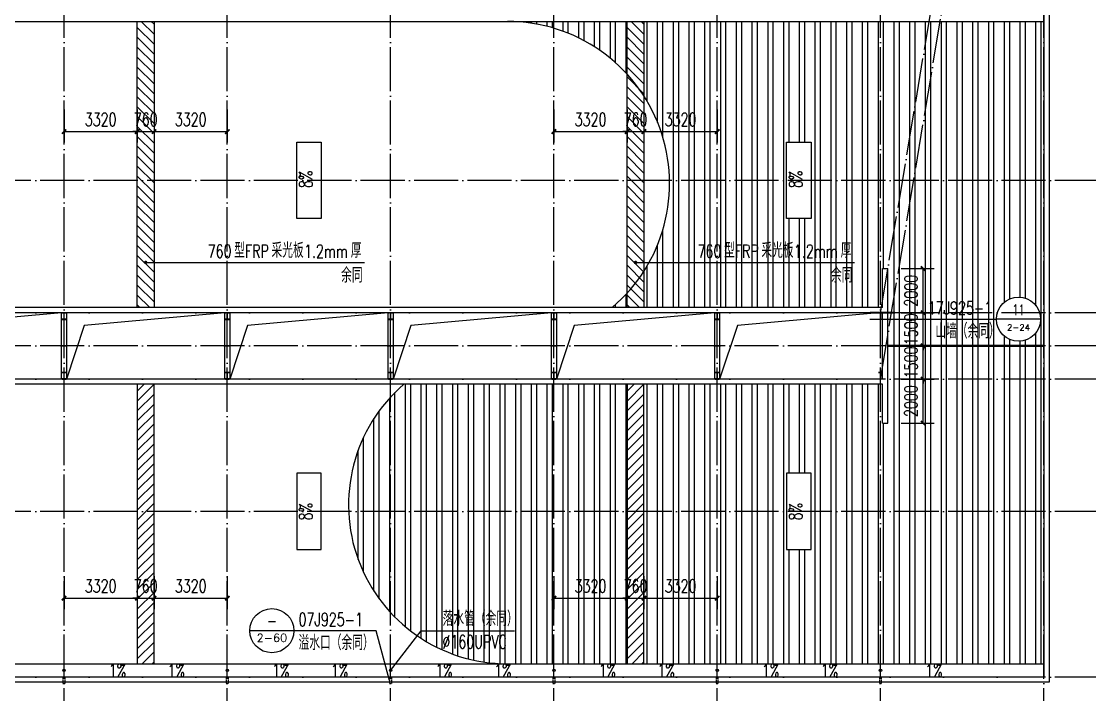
# Model space of a CAD drawing. Extents: x 13276711 to 13543385, y -848943 to -68012.
# Drawn here: x 13462851 to 13511263, y -545540 to -515042 of the extents above; entities that cross this region are included whole.
import ezdxf
from ezdxf.enums import TextEntityAlignment as Align

# ---------------------------------------------------------------- set-up
doc = ezdxf.new("R2010")
doc.units = 0
doc.header["$LTSCALE"] = 1000
doc.header["$MEASUREMENT"] = 0
doc.linetypes.add('DASH', pattern=[0.35, 0.25, -0.1])
doc.linetypes.add('DOTE', pattern=[2.42, 2, -0.2, 0.02, -0.2])
for name, color, linetype in [('COLUMN', 2, 'Continuous'), ('DIM_IDEN', 3, 'Continuous'), ('DIM_LEAD', 3, 'Continuous'), ('DIM_SYMB', 3, 'Continuous'), ('DOTE', 1, 'DOTE'), ('PUB_DIM', 3, 'Continuous'), ('PUB_TEXT', 7, 'Continuous'), ('WALL-PARAPET', 6, 'Continuous'), ('填充', 251, 'Continuous'), ('采光带', 4, 'Continuous'), ('雨水管', 4, 'Continuous')]:
    doc.layers.add(name, color=color, linetype=linetype)
doc.styles.add('_TCH_DIM', font='SIMPLEX', dxfattribs={"bigfont": 'GBCBIG'})
doc.styles.add('_TCH_DIM_T3', font='SIMPLEX', dxfattribs={"width": 0.705882, "bigfont": 'GBCBIG'})
doc.styles.add('_TCH_LABEL', font='COMPLEX', dxfattribs={"bigfont": 'GBCBIG'})
doc.dimstyles.new('_TCH_ARCH&&200', dxfattribs={"dimtxt": 595, "dimasz": 200, "dimexe": 500, "dimexo": 600, "dimgap": 252.5, "dimtad": 1, "dimdec": 0, "dimzin": 0, "dimdsep": 46, "dimtxsty": '_TCH_DIM_T3', "dimblk": 'ARCHTICK', "dimcen": 0.09, "dimclrt": 7, "dimazin": 2, "dimtfac": 1, "dimtdec": 0, "dimtix": 1, "dimtmove": 2, "dimatfit": 3, "dimfxl": 0, "dimtolj": 1, "dimtzin": 0, "dimarcsym": 0})

# ---------------------------------------------------------------- blocks, each defined once
blk = doc.blocks.new('A$C0FCD69EC')
at = {"layer": 'COLUMN'}
blk.add_hatch(color=256, dxfattribs=at).paths.add_polyline_path([(300, 180), (294, 180), (294, 94), (6, 94), (6, 180), (0, 180), (0, 0), (6, 0), (6, 86), (294, 86), (294, 0), (300, 0)])
blk.add_lwpolyline([(300, 0), (294, 0), (294, 86), (6, 86), (6, 0), (0, 0), (0, 180), (6, 180), (6, 94), (294, 94), (294, 180), (300, 180)], close=True, dxfattribs=at)
blk = doc.blocks.new('A$C22C4548D')
blk.add_line((0, 10), (300, 10))
blk.add_lwpolyline([(30, 20), (270, 20), (270, 0), (30, 0)], close=True)
blk = doc.blocks.new('_ArchTick')
at = {"color": 0, "linetype": 'ByBlock', "const_width": 0.4}
blk.add_lwpolyline([(-0.5, -0.5), (0.5, 0.5)], dxfattribs=at)
blk = doc.blocks.new('*D767')
at = {"layer": 'Defpoints', "color": 0}
for p in [(13464785, -539571), (13468105, -539571), (13468105, -541171)]:
    blk.add_point(p, dxfattribs=at)
at = {"layer": 'PUB_DIM', "color": 0, "lineweight": -2}
for p, q in [((13464785, -540171), (13464785, -541671)), ((13468105, -540171), (13468105, -541671)), ((13464785, -541171), (13468105, -541171))]:
    blk.add_line(p, q, dxfattribs=at)
at = {"layer": 'PUB_DIM', "color": 0, "lineweight": -2, "xscale": 200, "yscale": 200, "zscale": 200, "rotation": 180}
blk.add_blockref('_ArchTick', (13464785, -541171), dxfattribs=at)
at = {"layer": 'PUB_DIM', "color": 0, "lineweight": -2, "xscale": 200, "yscale": 200, "zscale": 200}
blk.add_blockref('_ArchTick', (13468105, -541171), dxfattribs=at)
at = {"layer": 'PUB_DIM', "color": 7, "insert": (13466445, -540621), "char_height": 595, "attachment_point": 5, "style": '_TCH_DIM_T3'}
blk.add_mtext('\\A1;3320', dxfattribs=at)
blk = doc.blocks.new('*D768')
at = {"layer": 'Defpoints', "color": 0}
for p in [(13468105, -539571), (13468865, -539571), (13468865, -541171)]:
    blk.add_point(p, dxfattribs=at)
at = {"layer": 'PUB_DIM', "color": 0, "lineweight": -2}
for p, q in [((13468105, -540171), (13468105, -541671)), ((13468865, -540171), (13468865, -541671)), ((13468105, -541171), (13467905, -541171)), ((13468105, -541171), (13468865, -541171)), ((13468865, -541171), (13469065, -541171))]:
    blk.add_line(p, q, dxfattribs=at)
at = {"layer": 'PUB_DIM', "color": 0, "lineweight": -2, "xscale": 200, "yscale": 200, "zscale": 200}
blk.add_blockref('_ArchTick', (13468105, -541171), dxfattribs=at)
at = {"layer": 'PUB_DIM', "color": 0, "lineweight": -2, "xscale": 200, "yscale": 200, "zscale": 200, "rotation": 180}
blk.add_blockref('_ArchTick', (13468865, -541171), dxfattribs=at)
at = {"layer": 'PUB_DIM', "color": 7, "insert": (13468485, -540621), "char_height": 595, "attachment_point": 5, "style": '_TCH_DIM_T3'}
blk.add_mtext('\\A1;760', dxfattribs=at)
blk = doc.blocks.new('*D769')
at = {"layer": 'Defpoints', "color": 0}
for p in [(13468865, -539571), (13472185, -539571), (13472185, -541171)]:
    blk.add_point(p, dxfattribs=at)
at = {"layer": 'PUB_DIM', "color": 0, "lineweight": -2}
for p, q in [((13468865, -540171), (13468865, -541671)), ((13472185, -540171), (13472185, -541671)), ((13468865, -541171), (13472185, -541171))]:
    blk.add_line(p, q, dxfattribs=at)
at = {"layer": 'PUB_DIM', "color": 0, "lineweight": -2, "xscale": 200, "yscale": 200, "zscale": 200, "rotation": 180}
blk.add_blockref('_ArchTick', (13468865, -541171), dxfattribs=at)
at = {"layer": 'PUB_DIM', "color": 0, "lineweight": -2, "xscale": 200, "yscale": 200, "zscale": 200}
blk.add_blockref('_ArchTick', (13472185, -541171), dxfattribs=at)
at = {"layer": 'PUB_DIM', "color": 7, "insert": (13470525, -540621), "char_height": 595, "attachment_point": 5, "style": '_TCH_DIM_T3'}
blk.add_mtext('\\A1;3320', dxfattribs=at)
blk = doc.blocks.new('*D770')
at = {"layer": 'Defpoints', "color": 0}
for p in [(13464785, -518435), (13468105, -518435), (13468105, -520035)]:
    blk.add_point(p, dxfattribs=at)
at = {"layer": 'PUB_DIM', "color": 0, "lineweight": -2}
for p, q in [((13464785, -519035), (13464785, -520535)), ((13468105, -519035), (13468105, -520535)), ((13464785, -520035), (13468105, -520035))]:
    blk.add_line(p, q, dxfattribs=at)
at = {"layer": 'PUB_DIM', "color": 0, "lineweight": -2, "xscale": 200, "yscale": 200, "zscale": 200, "rotation": 180}
blk.add_blockref('_ArchTick', (13464785, -520035), dxfattribs=at)
at = {"layer": 'PUB_DIM', "color": 0, "lineweight": -2, "xscale": 200, "yscale": 200, "zscale": 200}
blk.add_blockref('_ArchTick', (13468105, -520035), dxfattribs=at)
at = {"layer": 'PUB_DIM', "color": 7, "insert": (13466445, -519485), "char_height": 595, "attachment_point": 5, "style": '_TCH_DIM_T3'}
blk.add_mtext('\\A1;3320', dxfattribs=at)
blk = doc.blocks.new('*D771')
at = {"layer": 'Defpoints', "color": 0}
for p in [(13468105, -518435), (13468865, -518435), (13468865, -520035)]:
    blk.add_point(p, dxfattribs=at)
at = {"layer": 'PUB_DIM', "color": 0, "lineweight": -2}
for p, q in [((13468105, -519035), (13468105, -520535)), ((13468865, -519035), (13468865, -520535)), ((13468105, -520035), (13467905, -520035)), ((13468105, -520035), (13468865, -520035)), ((13468865, -520035), (13469065, -520035))]:
    blk.add_line(p, q, dxfattribs=at)
at = {"layer": 'PUB_DIM', "color": 0, "lineweight": -2, "xscale": 200, "yscale": 200, "zscale": 200}
blk.add_blockref('_ArchTick', (13468105, -520035), dxfattribs=at)
at = {"layer": 'PUB_DIM', "color": 0, "lineweight": -2, "xscale": 200, "yscale": 200, "zscale": 200, "rotation": 180}
blk.add_blockref('_ArchTick', (13468865, -520035), dxfattribs=at)
at = {"layer": 'PUB_DIM', "color": 7, "insert": (13468485, -519485), "char_height": 595, "attachment_point": 5, "style": '_TCH_DIM_T3'}
blk.add_mtext('\\A1;760', dxfattribs=at)
blk = doc.blocks.new('*D772')
at = {"layer": 'Defpoints', "color": 0}
for p in [(13468865, -518435), (13472185, -518435), (13472185, -520035)]:
    blk.add_point(p, dxfattribs=at)
at = {"layer": 'PUB_DIM', "color": 0, "lineweight": -2}
for p, q in [((13468865, -519035), (13468865, -520535)), ((13472185, -519035), (13472185, -520535)), ((13468865, -520035), (13472185, -520035))]:
    blk.add_line(p, q, dxfattribs=at)
at = {"layer": 'PUB_DIM', "color": 0, "lineweight": -2, "xscale": 200, "yscale": 200, "zscale": 200, "rotation": 180}
blk.add_blockref('_ArchTick', (13468865, -520035), dxfattribs=at)
at = {"layer": 'PUB_DIM', "color": 0, "lineweight": -2, "xscale": 200, "yscale": 200, "zscale": 200}
blk.add_blockref('_ArchTick', (13472185, -520035), dxfattribs=at)
at = {"layer": 'PUB_DIM', "color": 7, "insert": (13470525, -519485), "char_height": 595, "attachment_point": 5, "style": '_TCH_DIM_T3'}
blk.add_mtext('\\A1;3320', dxfattribs=at)
blk = doc.blocks.new('*D779')
at = {"layer": 'Defpoints', "color": 0}
for p in [(13486985, -539571), (13490305, -539571), (13490305, -541171)]:
    blk.add_point(p, dxfattribs=at)
at = {"layer": 'PUB_DIM', "color": 0, "lineweight": -2}
for p, q in [((13486985, -540171), (13486985, -541671)), ((13490305, -540171), (13490305, -541671)), ((13486985, -541171), (13490305, -541171))]:
    blk.add_line(p, q, dxfattribs=at)
at = {"layer": 'PUB_DIM', "color": 0, "lineweight": -2, "xscale": 200, "yscale": 200, "zscale": 200, "rotation": 180}
blk.add_blockref('_ArchTick', (13486985, -541171), dxfattribs=at)
at = {"layer": 'PUB_DIM', "color": 0, "lineweight": -2, "xscale": 200, "yscale": 200, "zscale": 200}
blk.add_blockref('_ArchTick', (13490305, -541171), dxfattribs=at)
at = {"layer": 'PUB_DIM', "color": 7, "insert": (13488645, -540621), "char_height": 595, "attachment_point": 5, "style": '_TCH_DIM_T3'}
blk.add_mtext('\\A1;3320', dxfattribs=at)
blk = doc.blocks.new('*D780')
at = {"layer": 'Defpoints', "color": 0}
for p in [(13490305, -539571), (13491065, -539571), (13491065, -541171)]:
    blk.add_point(p, dxfattribs=at)
at = {"layer": 'PUB_DIM', "color": 0, "lineweight": -2}
for p, q in [((13490305, -540171), (13490305, -541671)), ((13491065, -540171), (13491065, -541671)), ((13490305, -541171), (13490105, -541171)), ((13490305, -541171), (13491065, -541171)), ((13491065, -541171), (13491265, -541171))]:
    blk.add_line(p, q, dxfattribs=at)
at = {"layer": 'PUB_DIM', "color": 0, "lineweight": -2, "xscale": 200, "yscale": 200, "zscale": 200}
blk.add_blockref('_ArchTick', (13490305, -541171), dxfattribs=at)
at = {"layer": 'PUB_DIM', "color": 0, "lineweight": -2, "xscale": 200, "yscale": 200, "zscale": 200, "rotation": 180}
blk.add_blockref('_ArchTick', (13491065, -541171), dxfattribs=at)
at = {"layer": 'PUB_DIM', "color": 7, "insert": (13490685, -540621), "char_height": 595, "attachment_point": 5, "style": '_TCH_DIM_T3'}
blk.add_mtext('\\A1;760', dxfattribs=at)
blk = doc.blocks.new('*D781')
at = {"layer": 'Defpoints', "color": 0}
for p in [(13491065, -539571), (13494385, -539571), (13494385, -541171)]:
    blk.add_point(p, dxfattribs=at)
at = {"layer": 'PUB_DIM', "color": 0, "lineweight": -2}
for p, q in [((13491065, -540171), (13491065, -541671)), ((13494385, -540171), (13494385, -541671)), ((13491065, -541171), (13494385, -541171))]:
    blk.add_line(p, q, dxfattribs=at)
at = {"layer": 'PUB_DIM', "color": 0, "lineweight": -2, "xscale": 200, "yscale": 200, "zscale": 200, "rotation": 180}
blk.add_blockref('_ArchTick', (13491065, -541171), dxfattribs=at)
at = {"layer": 'PUB_DIM', "color": 0, "lineweight": -2, "xscale": 200, "yscale": 200, "zscale": 200}
blk.add_blockref('_ArchTick', (13494385, -541171), dxfattribs=at)
at = {"layer": 'PUB_DIM', "color": 7, "insert": (13492725, -540621), "char_height": 595, "attachment_point": 5, "style": '_TCH_DIM_T3'}
blk.add_mtext('\\A1;3320', dxfattribs=at)
blk = doc.blocks.new('*D782')
at = {"layer": 'Defpoints', "color": 0}
for p in [(13486985, -518435), (13490305, -518435), (13490305, -520035)]:
    blk.add_point(p, dxfattribs=at)
at = {"layer": 'PUB_DIM', "color": 0, "lineweight": -2}
for p, q in [((13486985, -519035), (13486985, -520535)), ((13490305, -519035), (13490305, -520535)), ((13486985, -520035), (13490305, -520035))]:
    blk.add_line(p, q, dxfattribs=at)
at = {"layer": 'PUB_DIM', "color": 0, "lineweight": -2, "xscale": 200, "yscale": 200, "zscale": 200, "rotation": 180}
blk.add_blockref('_ArchTick', (13486985, -520035), dxfattribs=at)
at = {"layer": 'PUB_DIM', "color": 0, "lineweight": -2, "xscale": 200, "yscale": 200, "zscale": 200}
blk.add_blockref('_ArchTick', (13490305, -520035), dxfattribs=at)
at = {"layer": 'PUB_DIM', "color": 7, "insert": (13488645, -519485), "char_height": 595, "attachment_point": 5, "style": '_TCH_DIM_T3'}
blk.add_mtext('\\A1;3320', dxfattribs=at)
blk = doc.blocks.new('*D783')
at = {"layer": 'Defpoints', "color": 0}
for p in [(13490305, -518435), (13491065, -518435), (13491065, -520035)]:
    blk.add_point(p, dxfattribs=at)
at = {"layer": 'PUB_DIM', "color": 0, "lineweight": -2}
for p, q in [((13490305, -519035), (13490305, -520535)), ((13491065, -519035), (13491065, -520535)), ((13490305, -520035), (13490105, -520035)), ((13490305, -520035), (13491065, -520035)), ((13491065, -520035), (13491265, -520035))]:
    blk.add_line(p, q, dxfattribs=at)
at = {"layer": 'PUB_DIM', "color": 0, "lineweight": -2, "xscale": 200, "yscale": 200, "zscale": 200}
blk.add_blockref('_ArchTick', (13490305, -520035), dxfattribs=at)
at = {"layer": 'PUB_DIM', "color": 0, "lineweight": -2, "xscale": 200, "yscale": 200, "zscale": 200, "rotation": 180}
blk.add_blockref('_ArchTick', (13491065, -520035), dxfattribs=at)
at = {"layer": 'PUB_DIM', "color": 7, "insert": (13490685, -519485), "char_height": 595, "attachment_point": 5, "style": '_TCH_DIM_T3'}
blk.add_mtext('\\A1;760', dxfattribs=at)
blk = doc.blocks.new('*D784')
at = {"layer": 'Defpoints', "color": 0}
for p in [(13491065, -518435), (13494385, -518435), (13494385, -520035)]:
    blk.add_point(p, dxfattribs=at)
at = {"layer": 'PUB_DIM', "color": 0, "lineweight": -2}
for p, q in [((13491065, -519035), (13491065, -520535)), ((13494385, -519035), (13494385, -520535)), ((13491065, -520035), (13494385, -520035))]:
    blk.add_line(p, q, dxfattribs=at)
at = {"layer": 'PUB_DIM', "color": 0, "lineweight": -2, "xscale": 200, "yscale": 200, "zscale": 200, "rotation": 180}
blk.add_blockref('_ArchTick', (13491065, -520035), dxfattribs=at)
at = {"layer": 'PUB_DIM', "color": 0, "lineweight": -2, "xscale": 200, "yscale": 200, "zscale": 200}
blk.add_blockref('_ArchTick', (13494385, -520035), dxfattribs=at)
at = {"layer": 'PUB_DIM', "color": 7, "insert": (13492725, -519485), "char_height": 595, "attachment_point": 5, "style": '_TCH_DIM_T3'}
blk.add_mtext('\\A1;3320', dxfattribs=at)
blk = doc.blocks.new('*D951')
at = {"layer": 'Defpoints', "color": 0}
for p in [(13502115, -526243), (13503715, -526243), (13502115, -528243)]:
    blk.add_point(p, dxfattribs=at)
at = {"layer": 'PUB_DIM', "color": 0, "lineweight": -2}
for p, q in [((13502715, -526243), (13504215, -526243)), ((13503715, -528243), (13503715, -526243)), ((13502715, -528243), (13504215, -528243))]:
    blk.add_line(p, q, dxfattribs=at)
at = {"layer": 'PUB_DIM', "color": 0, "lineweight": -2, "xscale": 200, "yscale": 200, "zscale": 200}
for p, rotation in [((13503715, -526243), 90), ((13503715, -528243), 270)]:
    blk.add_blockref('_ArchTick', p, dxfattribs=dict(at, rotation=rotation))
at = {"layer": 'PUB_DIM', "color": 7, "insert": (13503165, -527243), "char_height": 595, "attachment_point": 5, "rotation": 90, "style": '_TCH_DIM_T3'}
blk.add_mtext('\\A1;2000', dxfattribs=at)
blk = doc.blocks.new('*D952')
at = {"layer": 'Defpoints', "color": 0}
for p in [(13502115, -528243), (13503715, -528243), (13502115, -529743)]:
    blk.add_point(p, dxfattribs=at)
at = {"layer": 'PUB_DIM', "color": 0, "lineweight": -2}
for p, q in [((13503715, -528243), (13503715, -528043)), ((13502715, -528243), (13504215, -528243)), ((13503715, -529743), (13503715, -528243)), ((13502715, -529743), (13504215, -529743)), ((13503715, -529743), (13503715, -529943))]:
    blk.add_line(p, q, dxfattribs=at)
at = {"layer": 'PUB_DIM', "color": 0, "lineweight": -2, "xscale": 200, "yscale": 200, "zscale": 200}
for p, rotation in [((13503715, -528243), 270), ((13503715, -529743), 90)]:
    blk.add_blockref('_ArchTick', p, dxfattribs=dict(at, rotation=rotation))
at = {"layer": 'PUB_DIM', "color": 7, "insert": (13503165, -528993), "char_height": 595, "attachment_point": 5, "rotation": 90, "style": '_TCH_DIM_T3'}
blk.add_mtext('\\A1;1500', dxfattribs=at)
blk = doc.blocks.new('*D953')
at = {"layer": 'Defpoints', "color": 0}
for p in [(13502115, -529743), (13503715, -529743), (13502115, -531243)]:
    blk.add_point(p, dxfattribs=at)
at = {"layer": 'PUB_DIM', "color": 0, "lineweight": -2}
for p, q in [((13503715, -529743), (13503715, -529543)), ((13502715, -529743), (13504215, -529743)), ((13503715, -531243), (13503715, -529743)), ((13502715, -531243), (13504215, -531243)), ((13503715, -531243), (13503715, -531443))]:
    blk.add_line(p, q, dxfattribs=at)
at = {"layer": 'PUB_DIM', "color": 0, "lineweight": -2, "xscale": 200, "yscale": 200, "zscale": 200}
for p, rotation in [((13503715, -529743), 270), ((13503715, -531243), 90)]:
    blk.add_blockref('_ArchTick', p, dxfattribs=dict(at, rotation=rotation))
at = {"layer": 'PUB_DIM', "color": 7, "insert": (13503165, -530493), "char_height": 595, "attachment_point": 5, "rotation": 90, "style": '_TCH_DIM_T3'}
blk.add_mtext('\\A1;1500', dxfattribs=at)
blk = doc.blocks.new('*D954')
at = {"layer": 'Defpoints', "color": 0}
for p in [(13502115, -531243), (13503715, -531243), (13502115, -533243)]:
    blk.add_point(p, dxfattribs=at)
at = {"layer": 'PUB_DIM', "color": 0, "lineweight": -2}
for p, q in [((13502715, -531243), (13504215, -531243)), ((13503715, -533243), (13503715, -531243)), ((13502715, -533243), (13504215, -533243))]:
    blk.add_line(p, q, dxfattribs=at)
at = {"layer": 'PUB_DIM', "color": 0, "lineweight": -2, "xscale": 200, "yscale": 200, "zscale": 200}
for p, rotation in [((13503715, -531243), 90), ((13503715, -533243), 270)]:
    blk.add_blockref('_ArchTick', p, dxfattribs=dict(at, rotation=rotation))
at = {"layer": 'PUB_DIM', "color": 7, "insert": (13503165, -532243), "char_height": 595, "attachment_point": 5, "rotation": 90, "style": '_TCH_DIM_T3'}
blk.add_mtext('\\A1;2000', dxfattribs=at)

msp = doc.modelspace()

# ---------------------------------------------------------------- hatches: boundary and pattern name
at = {"layer": '填充'}
h = msp.add_hatch(dxfattribs=at)
h.set_pattern_fill('ANSI32', color=250, scale=150, angle=45, style=0)
h.set_pattern_definition([(90, (0, 0), (-714.375, 1e-13), []), (90, (238.1, 238.1), (-714.375, 1e-13), [])])
h.paths.add_polyline_path([(13490304.8, -501483.1), (13480127.8, -501483.1, 0.698602), (13484876.6, -514443.1), (13490304.8, -514443.1)])
h.paths.add_polyline_path([(13509184.8, -499743.1), (13502114.8, -499743.1), (13502114.8, -501243.1), (13502114.8, -503243.1), (13501874.8, -503243.1), (13501874.8, -501483.1), (13491064.8, -501483.1), (13491064.8, -503655.4), (13493604.8, -503655.4), (13498132.1, -503655.4, -1), (13500132.1, -503655.4, -1), (13498132.1, -503655.4), (13493604.8, -503655.4), (13491064.8, -503655.4), (13491064.8, -514443.1), (13509184.8, -514443.1), (13509184.8, -510840.7), (13506454.8, -510840.7), (13502200.3, -510840.7, -1), (13500200.3, -510840.7, -1), (13502200.3, -510840.7), (13506454.8, -510840.7), (13509184.8, -510840.7)])
h.paths.add_polyline_path([(13497530.9, -505514.6), (13498638.8, -505514.6), (13498638.8, -508971.6), (13497530.9, -508971.6)], flags=16)
h.paths.add_polyline_path([(13501874.8, -496243.1), (13502114.8, -496243.1), (13502114.8, -498243.1), (13502114.8, -498535.2), (13502785.8, -498535.2), (13507040.3, -498535.2, -1), (13509040.3, -498535.2, -1), (13507040.3, -498535.2), (13502785.8, -498535.2), (13502114.8, -498535.2), (13502114.8, -499743.1), (13509184.8, -499743.1), (13509184.8, -485343.1), (13491064.8, -485343.1), (13491064.8, -488862.7, -0.2748948), (13491064.8, -496223.4), (13491064.8, -498003.1), (13501874.8, -498003.1)])
h.paths.add_polyline_path([(13497530.9, -493971.6), (13497530.9, -490514.6), (13498638.8, -490514.6), (13498638.8, -493971.6)], flags=16)
h.paths.add_polyline_path([(13490304.8, -485343.1), (13484876.6, -485343.1, -0.2168099), (13490304.8, -487813)])
h.paths.add_polyline_path([(13490304.8, -497273.2, -0.03601), (13489570, -498003.1), (13490304.8, -498003.1)])
h.paths.add_polyline_path([(13490304.8, -531483.1), (13480183.1, -531483.1, 0.6957786), (13484876.6, -544143.1), (13490304.8, -544143.1)])
h.paths.add_polyline_path([(13509184.8, -529743.1), (13502114.8, -529743.1), (13502114.8, -531243.1), (13502114.8, -533243.1), (13501874.8, -533243.1), (13501874.8, -531483.1), (13491064.8, -531483.1), (13491064.8, -544143.1), (13509110.8, -544143.1, -0.0863762), (13509184.8, -543977)])
h.paths.add_polyline_path([(13497530.9, -535514.6), (13498638.8, -535514.6), (13498638.8, -538971.6), (13497530.9, -538971.6)], flags=16)
h.paths.add_polyline_path([(13509184.8, -515043.1), (13491064.8, -515043.1), (13491064.8, -518427.3, -0.2929327), (13491064.8, -526358.9), (13491064.8, -528003.1), (13501874.8, -528003.1), (13501874.8, -526243.1), (13502114.8, -526243.1), (13502114.8, -528243.1), (13502114.8, -528535.2), (13502785.8, -528535.2), (13507040.3, -528535.2, -1), (13509040.3, -528535.2, -1), (13507040.3, -528535.2), (13502785.8, -528535.2), (13502114.8, -528535.2), (13502114.8, -529743.1), (13509184.8, -529743.1)])
h.paths.add_polyline_path([(13497530.9, -520514.6), (13498638.8, -520514.6), (13498638.8, -523971.6), (13497530.9, -523971.6)], flags=16)
h.paths.add_polyline_path([(13490304.8, -515043.1), (13484876.6, -515043.1, -0.2107667), (13490304.8, -517437.7)])
h.paths.add_polyline_path([(13490304.8, -527348.5, -0.0321264), (13489625.3, -528003.1), (13490304.8, -528003.1)])
h.paths.add_polyline_path([(13489996.1, -541067.5), (13491373.6, -541067.5), (13491373.6, -540175), (13489996.1, -540175)], flags=9)
h.paths.add_polyline_path([(13487756.1, -541067.5), (13489533.6, -541067.5), (13489533.6, -540175), (13487756.1, -540175)], flags=24)
h.paths.add_polyline_path([(13481785.3, -543596.8), (13485142.8, -543596.8), (13485142.8, -542704.3), (13481785.3, -542704.3)], flags=25)
h.paths.add_polyline_path([(13481849.9, -542645.3), (13485236.1, -542645.3), (13485236.1, -541640), (13481849.9, -541640)], flags=24)
h.paths.add_polyline_path([(13498385.8, -537796.8), (13498385.8, -536739.3), (13497493.3, -536739.3), (13497493.3, -537796.8)], flags=24)
h.paths.add_polyline_path([(13491836.1, -541067.5), (13493613.6, -541067.5), (13493613.6, -540175), (13491836.1, -540175)], flags=24)
h.paths.add_polyline_path([(13503611.1, -533131.8), (13503611.1, -531354.3), (13502718.6, -531354.3), (13502718.6, -533131.8)], flags=24)
h.paths.add_polyline_path([(13503611.1, -531341.8), (13503611.1, -529644.3), (13502718.6, -529644.3), (13502718.6, -531341.8)], flags=9)
h.paths.add_polyline_path([(13498385.8, -522746.8), (13498385.8, -521689.3), (13497493.3, -521689.3), (13497493.3, -522746.8)], flags=24)
h.paths.add_polyline_path([(13491836.1, -519931.2), (13493613.6, -519931.2), (13493613.6, -519038.7), (13491836.1, -519038.7)], flags=24)
h.paths.add_polyline_path([(13499409.7, -527064.3), (13500590.1, -527064.3), (13500590.1, -526092.5), (13499409.7, -526092.5)], flags=24)
h.paths.add_polyline_path([(13499851, -525957.3), (13500603.1, -525957.3), (13500603.1, -524952), (13499851, -524952)], flags=24)
h.paths.add_polyline_path([(13497712.5, -525901.3), (13499970, -525901.3), (13499970, -525008.8), (13497712.5, -525008.8)], flags=24)
h.paths.add_polyline_path([(13496256.5, -525964.8), (13498014, -525964.8), (13498014, -524959.5), (13496256.5, -524959.5)], flags=24)
h.paths.add_polyline_path([(13495038.1, -525901.3), (13496395.6, -525901.3), (13496395.6, -525008.8), (13495038.1, -525008.8)], flags=24)
h.paths.add_polyline_path([(13494576.2, -525931.3), (13495298.5, -525931.3), (13495298.5, -524993), (13494576.2, -524993)], flags=24)
h.paths.add_polyline_path([(13493346.6, -525901.3), (13494724.1, -525901.3), (13494724.1, -525008.8), (13493346.6, -525008.8)], flags=24)
h.paths.add_polyline_path([(13504174, -529601.6), (13507076.1, -529601.6), (13507076.1, -528573.9), (13504174, -528573.9)], flags=24)
h.paths.add_polyline_path([(13503781.6, -528473.9), (13506979.1, -528473.9), (13506979.1, -527581.4), (13503781.6, -527581.4)], flags=24)
h.paths.add_polyline_path([(13503611.1, -529841.8), (13503611.1, -528144.3), (13502718.6, -528144.3), (13502718.6, -529841.8)], flags=9)
h.paths.add_polyline_path([(13503611.1, -528131.8), (13503611.1, -526354.3), (13502718.6, -526354.3), (13502718.6, -528131.8)], flags=24)
h.paths.add_polyline_path([(13489996.1, -510315), (13491373.6, -510315), (13491373.6, -509422.5), (13489996.1, -509422.5)], flags=9)
h.paths.add_polyline_path([(13487756.1, -510315), (13489533.6, -510315), (13489533.6, -509422.5), (13487756.1, -509422.5)], flags=24)
h.paths.add_polyline_path([(13498385.8, -507796.8), (13498385.8, -506739.3), (13497493.3, -506739.3), (13497493.3, -507796.8)], flags=24)
h.paths.add_polyline_path([(13491836.1, -510315), (13493613.6, -510315), (13493613.6, -509422.5), (13491836.1, -509422.5)], flags=24)
h.paths.add_polyline_path([(13494699.8, -504721.7), (13498130.6, -504721.7), (13498130.6, -503694.1), (13494699.8, -503694.1)], flags=24)
h.paths.add_polyline_path([(13494873.3, -503594.1), (13498070.8, -503594.1), (13498070.8, -502701.6), (13494873.3, -502701.6)], flags=24)
h.paths.add_polyline_path([(13502313.5, -511907.1), (13505215.6, -511907.1), (13505215.6, -510879.5), (13502313.5, -510879.5)], flags=24)
h.paths.add_polyline_path([(13502261.6, -510779.5), (13505459.1, -510779.5), (13505459.1, -509887), (13502261.6, -509887)], flags=24)
h.paths.add_polyline_path([(13503611.1, -502131.8), (13503611.1, -500354.3), (13502718.6, -500354.3), (13502718.6, -502131.8)], flags=24)
h.paths.add_polyline_path([(13503611.1, -500341.8), (13503611.1, -498644.3), (13502718.6, -498644.3), (13502718.6, -500341.8)], flags=9)
h.paths.add_polyline_path([(13498385.8, -492746.8), (13498385.8, -491689.3), (13497493.3, -491689.3), (13497493.3, -492746.8)], flags=24)
h.paths.add_polyline_path([(13491836.1, -494762), (13493613.6, -494762), (13493613.6, -493869.5), (13491836.1, -493869.5)], flags=24)
h.paths.add_polyline_path([(13504174, -499601.6), (13507076.1, -499601.6), (13507076.1, -498573.9), (13504174, -498573.9)], flags=24)
h.paths.add_polyline_path([(13503781.6, -498473.9), (13506979.1, -498473.9), (13506979.1, -497581.4), (13503781.6, -497581.4)], flags=24)
h.paths.add_polyline_path([(13503611.1, -498841.8), (13503611.1, -497144.3), (13502718.6, -497144.3), (13502718.6, -498841.8)], flags=24)
h.paths.add_polyline_path([(13503611.1, -497131.8), (13503611.1, -495354.3), (13502718.6, -495354.3), (13502718.6, -497131.8)], flags=24)
at = {"layer": '采光带'}
h = msp.add_hatch(dxfattribs=at)
h.set_pattern_fill('ANSI31', color=250, scale=200, style=0)
h.set_pattern_definition([(315, (4421886, -752435.24), (-224.506403, -224.506403), [])])
h.paths.add_polyline_path([(13468864.8, -515043.1), (13468864.8, -528003.1), (13468104.8, -528003.1), (13468104.8, -515043.1)])
h = msp.add_hatch(dxfattribs=at)
h.set_pattern_fill('ANSI31', color=250, scale=200, style=0)
h.set_pattern_definition([(315, (4444086, -752435.24), (-224.506403, -224.506403), [])])
h.paths.add_polyline_path([(13491064.8, -515043.1), (13491064.8, -528003.1), (13490304.8, -528003.1), (13490304.8, -515043.1)])
h = msp.add_hatch(dxfattribs=at)
h.set_pattern_fill('ANSI31', color=250, scale=200, style=0)
h.set_pattern_definition([(45, (4421886, -304550.9), (-224.506403, 224.506403), [])])
h.paths.add_polyline_path([(13468864.8, -544143.1), (13468864.8, -531483.1), (13468104.8, -531483.1), (13468104.8, -544143.1)])
h = msp.add_hatch(dxfattribs=at)
h.set_pattern_fill('ANSI31', color=250, scale=200, style=0)
h.set_pattern_definition([(45, (4444086, -304550.9), (-224.506403, 224.506403), [])])
h.paths.add_polyline_path([(13491064.8, -544143.1), (13491064.8, -531483.1), (13490304.8, -531483.1), (13490304.8, -544143.1)])

# ---------------------------------------------------------------- linework, layer by layer
at = {"ltscale": 0.5}
for p, q in [((13346384.8, -515043.1), (13509184.8, -515043.1)), ((13346384.8, -544143.1), (13509184.8, -544143.1))]:
    msp.add_line(p, q, dxfattribs=at)
for points in [[(13346144.8, -484503.1), (13509424.8, -484503.1), (13509424.8, -544983.1), (13346144.8, -544983.1)], [(13346384.8, -484743.1), (13509184.8, -484743.1), (13509184.8, -544743.1), (13346384.8, -544743.1)], [(13475330.9, -520514.6), (13476438.8, -520514.6), (13476438.8, -523971.6), (13475330.9, -523971.6)], [(13497530.9, -520514.6), (13498638.8, -520514.6), (13498638.8, -523971.6), (13497530.9, -523971.6)], [(13464674.8, -531243.1), (13464674.8, -528243.1), (13464894.8, -528243.1), (13464894.8, -531243.1)], [(13472074.8, -531243.1), (13472074.8, -528243.1), (13472294.8, -528243.1), (13472294.8, -531243.1)], [(13479474.8, -531243.1), (13479474.8, -528243.1), (13479694.8, -528243.1), (13479694.8, -531243.1)], [(13486874.8, -531243.1), (13486874.8, -528243.1), (13487094.8, -528243.1), (13487094.8, -531243.1)], [(13494274.8, -531243.1), (13494274.8, -528243.1), (13494494.8, -528243.1), (13494494.8, -531243.1)], [(13475330.9, -538971.6), (13476438.8, -538971.6), (13476438.8, -535514.6), (13475330.9, -535514.6)], [(13497530.9, -538971.6), (13498638.8, -538971.6), (13498638.8, -535514.6), (13497530.9, -535514.6)]]:
    msp.add_lwpolyline(points, close=True)
for points in [[(13464674.8, -528243.1), (13458300.8, -528813.7), (13457494.8, -531243.1)], [(13472074.8, -528243.1), (13465700.8, -528813.7), (13464894.8, -531243.1)], [(13479474.8, -528243.1), (13473100.8, -528813.7), (13472294.8, -531243.1)], [(13486874.8, -528243.1), (13480500.8, -528813.7), (13479694.8, -531243.1)], [(13494274.8, -528243.1), (13487900.8, -528813.7), (13487094.8, -531243.1)], [(13501674.8, -528243.1), (13495300.8, -528813.7), (13494494.8, -531243.1)]]:
    msp.add_lwpolyline(points)
at = {"ltscale": 0.5, "const_width": 100}
msp.add_lwpolyline([(13509184.8, -529743.1), (13502114.8, -529743.1)], dxfattribs=at)
at = {"linetype": 'DASH', "ltscale": 0.3}
for points in [[(13464834.8, -544743.1), (13464734.8, -544743.1), (13464734.8, -545043.1), (13464834.8, -545043.1)], [(13472234.8, -544743.1), (13472134.8, -544743.1), (13472134.8, -545043.1), (13472234.8, -545043.1)], [(13479634.8, -544743.1), (13479534.8, -544743.1), (13479534.8, -545043.1), (13479634.8, -545043.1)], [(13487034.8, -544743.1), (13486934.8, -544743.1), (13486934.8, -545043.1), (13487034.8, -545043.1)], [(13494434.8, -544743.1), (13494334.8, -544743.1), (13494334.8, -545043.1), (13494434.8, -545043.1)], [(13501834.8, -544743.1), (13501734.8, -544743.1), (13501734.8, -545043.1), (13501834.8, -545043.1)]]:
    msp.add_lwpolyline(points, close=True, dxfattribs=at)
at = {"ltscale": 0.5}
for centre, radius, start, end in [((13484876.6, -522393.1), 7350, 310.24709, 90), ((13484876.6, -536943.1), 7200, 130.68251, 270)]:
    msp.add_arc(centre, radius, start, end, dxfattribs=at)
at = {"layer": 'DIM_IDEN'}
for p, q in [((13501304.8, -528535.2), (13502785.8, -528535.2)), ((13502785.8, -528535.2), (13507040.3, -528535.2)), ((13509040.3, -528535.2), (13507040.3, -528535.2))]:
    msp.add_line(p, q, dxfattribs=at)
at = {"layer": 'DIM_IDEN', "color": 0}
for p, q in [((13475205, -542643.1), (13473205, -542643.1)), ((13478934.8, -542643.1), (13475205, -542643.1)), ((13479534.8, -544893.1), (13478934.8, -542643.1))]:
    msp.add_line(p, q, dxfattribs=at)
at = {"layer": 'DIM_IDEN', "const_width": 100}
msp.add_lwpolyline([(13501304.8, -528235.2), (13502444.8, -528235.2)], dxfattribs=at)
at = {"layer": 'DIM_IDEN'}
msp.add_circle((13508040.3, -528535.2), 1000, dxfattribs=at)
at = {"layer": 'DIM_IDEN', "color": 0}
for centre, radius in [((13474205, -542643.1), 1000), ((13479534.8, -544893.1), 0)]:
    msp.add_circle(centre, radius, dxfattribs=at)
at = {"layer": 'DIM_LEAD'}
for p, q in [((13468484.8, -525962.6), (13470984.8, -525962.6)), ((13470984.8, -525962.6), (13478408.3, -525962.6)), ((13490684.8, -525962.6), (13493184.8, -525962.6)), ((13493184.8, -525962.6), (13500608.3, -525962.6))]:
    msp.add_line(p, q, dxfattribs=at)
at = {"layer": 'DIM_LEAD', "color": 0}
for p, q in [((13479584.9, -544443.1), (13480971.2, -542643.1)), ((13480971.2, -542643.1), (13485204.1, -542643.1))]:
    msp.add_line(p, q, dxfattribs=at)
at = {"layer": 'DIM_LEAD', "const_width": 80}
for points in [[(13468444.8, -525962.6, 1), (13468524.8, -525962.6, 1)], [(13490644.8, -525962.6, 1), (13490724.8, -525962.6, 1)]]:
    msp.add_lwpolyline(points, format="xyb", close=True, dxfattribs=at)
at = {"layer": 'DIM_SYMB'}
for points in [[(13462967.3, -544443.1, 0, 0, 0), (13463882.2, -544443.1, 160, 0, 0), (13464482.2, -544443.1, 0, 0, 0)], [(13466602.4, -544443.1, 0, 0, 0), (13465687.5, -544443.1, 160, 0, 0), (13465087.5, -544443.1, 0, 0, 0)], [(13470367.3, -544443.1, 0, 0, 0), (13471282.2, -544443.1, 160, 0, 0), (13471882.2, -544443.1, 0, 0, 0)], [(13474002.4, -544443.1, 0, 0, 0), (13473087.5, -544443.1, 160, 0, 0), (13472487.5, -544443.1, 0, 0, 0)], [(13477767.3, -544443.1, 0, 0, 0), (13478682.2, -544443.1, 160, 0, 0), (13479282.2, -544443.1, 0, 0, 0)], [(13481402.4, -544443.1, 0, 0, 0), (13480487.5, -544443.1, 160, 0, 0), (13479887.5, -544443.1, 0, 0, 0)], [(13485167.3, -544443.1, 0, 0, 0), (13486082.2, -544443.1, 160, 0, 0), (13486682.2, -544443.1, 0, 0, 0)], [(13488802.4, -544443.1, 0, 0, 0), (13487887.5, -544443.1, 160, 0, 0), (13487287.5, -544443.1, 0, 0, 0)], [(13492567.3, -544443.1, 0, 0, 0), (13493482.2, -544443.1, 160, 0, 0), (13494082.2, -544443.1, 0, 0, 0)], [(13496202.4, -544443.1, 0, 0, 0), (13495287.5, -544443.1, 160, 0, 0), (13494687.5, -544443.1, 0, 0, 0)], [(13499967.3, -544443.1, 0, 0, 0), (13500882.2, -544443.1, 160, 0, 0), (13501482.2, -544443.1, 0, 0, 0)], [(13503602.4, -544443.1, 0, 0, 0), (13502687.5, -544443.1, 160, 0, 0), (13502087.5, -544443.1, 0, 0, 0)]]:
    msp.add_lwpolyline(points, format="xyseb", dxfattribs=at)
at = {"layer": 'DOTE'}
for p, q in [((13501784.8, -528243.1), (13513137.3, -460322.1)), ((13501784.8, -531243.1), (13513137.3, -463322.1)), ((13464784.8, -547243.1), (13464784.8, -482243.1)), ((13472184.8, -547243.1), (13472184.8, -482243.1)), ((13479584.8, -547243.1), (13479584.8, -482243.1)), ((13486984.8, -547243.1), (13486984.8, -482243.1)), ((13494384.8, -547243.1), (13494384.8, -482243.1)), ((13501784.8, -547243.1), (13501784.8, -482243.1)), ((13509184.8, -547243.1), (13509184.8, -482243.1)), ((13511684.8, -522243.1), (13343884.8, -522243.1)), ((13511684.8, -528243.1), (13343884.8, -528243.1)), ((13511684.8, -529743.1), (13343884.8, -529743.1)), ((13511684.8, -531243.1), (13343884.8, -531243.1)), ((13511684.8, -537243.1), (13343884.8, -537243.1)), ((13511684.8, -544743.1), (13343884.8, -544743.1))]:
    msp.add_line(p, q, dxfattribs=at)
at = {"layer": 'PUB_DIM'}
for points in [[(13476247.1, -523468.1, 0, 0, 0), (13476247.1, -521568.1, 160, 0, 0), (13476247.1, -520968.1, 0, 0, 0)], [(13498447.1, -523468.1, 0, 0, 0), (13498447.1, -521568.1, 160, 0, 0), (13498447.1, -520968.1, 0, 0, 0)], [(13476247.1, -536018.1, 0, 0, 0), (13476247.1, -537918.1, 160, 0, 0), (13476247.1, -538518.1, 0, 0, 0)], [(13498447.1, -536018.1, 0, 0, 0), (13498447.1, -537918.1, 160, 0, 0), (13498447.1, -538518.1, 0, 0, 0)]]:
    msp.add_lwpolyline(points, format="xyseb", dxfattribs=at)
at = {"layer": 'WALL-PARAPET'}
for p, q in [((13501874.8, -528003.1), (13501874.8, -526243.1)), ((13501874.8, -526243.1), (13502114.8, -526243.1)), ((13502114.8, -528243.1), (13502114.8, -526243.1)), ((13501874.8, -528003.1), (13353694.8, -528003.1)), ((13501874.8, -528243.1), (13353694.8, -528243.1)), ((13501874.8, -531243.1), (13501874.8, -528243.1)), ((13502114.8, -531243.1), (13502114.8, -528243.1)), ((13501874.8, -531243.1), (13353694.8, -531243.1)), ((13501874.8, -531483.1), (13353694.8, -531483.1)), ((13501874.8, -533243.1), (13501874.8, -531483.1)), ((13502114.8, -533243.1), (13502114.8, -531243.1)), ((13501874.8, -533243.1), (13502114.8, -533243.1))]:
    msp.add_line(p, q, dxfattribs=at)
at = {"layer": '采光带', "color": 4}
for points in [[(13468864.8, -515043.1), (13468864.8, -528003.1), (13468104.8, -528003.1), (13468104.8, -515043.1)], [(13491064.8, -515043.1), (13491064.8, -528003.1), (13490304.8, -528003.1), (13490304.8, -515043.1)], [(13468864.8, -544143.1), (13468864.8, -531483.1), (13468104.8, -531483.1), (13468104.8, -544143.1)], [(13491064.8, -544143.1), (13491064.8, -531483.1), (13490304.8, -531483.1), (13490304.8, -544143.1)]]:
    msp.add_lwpolyline(points, close=True, dxfattribs=at)
at = {"layer": '雨水管'}
for centre in [(13464784.9, -544443.1), (13472184.9, -544443.1), (13479584.9, -544443.1), (13486984.9, -544443.1), (13494384.9, -544443.1), (13501784.9, -544443.1)]:
    msp.add_circle(centre, 55, dxfattribs=at)

# ---------------------------------------------------------------- block references
for p in [(13464630.8, -529753.1), (13472030.8, -529753.1), (13479430.8, -529753.1), (13486830.8, -529753.1), (13494230.8, -529753.1)]:
    msp.add_blockref('A$C22C4548D', p)
at = {"layer": 'COLUMN', "xscale": -1, "rotation": 270}
for p in [(13464694.8, -528543.1), (13472094.8, -528543.1), (13479494.8, -528543.1), (13486894.8, -528543.1), (13494294.8, -528543.1), (13464694.8, -531243.1), (13472094.8, -531243.1), (13479494.8, -531243.1), (13486894.8, -531243.1), (13494294.8, -531243.1)]:
    msp.add_blockref('A$C0FCD69EC', p, dxfattribs=at)
at = {"layer": 'COLUMN', "rotation": 90.00000000000001}
for p in [(13501874.8, -528543.1), (13501874.8, -531243.1)]:
    msp.add_blockref('A$C0FCD69EC', p, dxfattribs=at)

# ---------------------------------------------------------------- texts
at = {"layer": 'PUB_TEXT', "style": '_TCH_DIM', "width": 0.705882}
for p in [(13476037.1, -522598.1), (13498237.1, -522598.1), (13476037.1, -537648.1), (13498237.1, -537648.1)]:
    msp.add_text('8%', height=595, rotation=90, dxfattribs=at).set_placement(p)
at = {"layer": 'PUB_TEXT', "width": 0.705882}
for s, style, p in [('760', '_TCH_DIM', (13471295.3, -525752.6)), ('FRP', '_TCH_DIM', (13472986.8, -525752.6)), ('1.2mm', '_TCH_DIM', (13475661.3, -525752.6)), ('760', '_TCH_DIM', (13493495.3, -525752.6)), ('FRP', '_TCH_DIM', (13495186.8, -525752.6)), ('1.2mm', '_TCH_DIM', (13497861.3, -525752.6)), ('17J925-1', '_TCH_LABEL', (13503930.3, -528325.2)), ('%%c160UPVC', '_TCH_DIM', (13481934.1, -543448.1)), ('1%%%', '_TCH_DIM', (13466812.4, -544740.6)), ('1%%%', '_TCH_DIM', (13469477.3, -544740.6)), ('1%%%', '_TCH_DIM', (13474212.4, -544740.6)), ('1%%%', '_TCH_DIM', (13476877.3, -544740.6)), ('1%%%', '_TCH_DIM', (13481612.4, -544740.6)), ('1%%%', '_TCH_DIM', (13484277.3, -544740.6)), ('1%%%', '_TCH_DIM', (13489012.4, -544740.6)), ('1%%%', '_TCH_DIM', (13491677.3, -544740.6)), ('1%%%', '_TCH_DIM', (13496412.4, -544740.6)), ('1%%%', '_TCH_DIM', (13499077.3, -544740.6)), ('1%%%', '_TCH_DIM', (13503812.4, -544740.6))]:
    msp.add_text(s, height=595, dxfattribs=dict(at, style=style)).set_placement(p)
at = {"layer": 'PUB_TEXT'}
for s, height, style, p in [('型', 675.2, '_TCH_DIM', (13472495.3, -525752.6)), ('采光板', 675.18, '_TCH_DIM', (13474186.8, -525752.6)), ('厚', 675.2, '_TCH_DIM', (13477781.3, -525752.6)), ('型', 675.2, '_TCH_DIM', (13494695.3, -525752.6)), ('采光板', 675.18, '_TCH_DIM', (13496386.8, -525752.6)), ('厚', 675.2, '_TCH_DIM', (13499981.3, -525752.6)), ('余同', 675.18, '_TCH_DIM', (13477341.9, -526872.6)), ('余同', 675.18, '_TCH_DIM', (13499541.9, -526872.6)), ('山墙（余同）', 675.18, '_TCH_LABEL', (13504270.8, -529404.4)), ('落水管（余同）', 675.18, '_TCH_DIM', (13481943, -542433.1))]:
    msp.add_text(s, height=height, dxfattribs=dict(at, style=style)).set_placement(p)
at = {"layer": 'PUB_TEXT', "style": '_TCH_LABEL'}
for s, height, p, p2 in [('11', 479.72, (13507754.8, -528343.7), (13508325.9, -528343.7)), ('2-24', 270.24, (13507519.1, -529038.7), (13508561.5, -529038.7))]:
    msp.add_text(s, height=height, dxfattribs=at).set_placement(p, p2, align=Align.FIT)
at = {"layer": 'PUB_TEXT', "color": 0, "style": '_TCH_LABEL', "width": 0.705882}
msp.add_text('07J925-1', height=595, dxfattribs=at).set_placement((13475415, -542433.1))
at = {"layer": 'PUB_TEXT', "color": 0, "style": '_TCH_LABEL', "width": 0.777778}
msp.add_text('-', height=696, dxfattribs=at).set_placement((13473973, -542532.4), (13474437, -542532.4), align=Align.FIT)
at = {"layer": 'PUB_TEXT', "color": 0, "style": '_TCH_LABEL'}
msp.add_text('2-60', height=363.71, dxfattribs=at).set_placement((13473512.3, -543149.8), (13474897.8, -543149.8), align=Align.FIT)
msp.add_text('溢水口（余同）', height=675.18, dxfattribs=at).set_placement((13475415, -543522.9))

# ---------------------------------------------------------------- dimensions: what is measured, and where the dimension line sits
at = {"layer": 'PUB_DIM'}
for p1, p2, text, picture, middle in [((13464784.8, -518435), (13468104.8, -518435), '3320', '*D770', (13466444.8, -519485)), ((13468104.8, -518435), (13468864.8, -518435), '760', '*D771', (13468484.8, -519485)), ((13468864.8, -518435), (13472184.8, -518435), '3320', '*D772', (13470524.8, -519485)), ((13486984.8, -518435), (13490304.8, -518435), '3320', '*D782', (13488644.8, -519485)), ((13490304.8, -518435), (13491064.8, -518435), '760', '*D783', (13490684.8, -519485)), ((13491064.8, -518435), (13494384.8, -518435), '3320', '*D784', (13492724.8, -519485)), ((13502114.8, -528243.1), (13502114.8, -526243.1), '2000', '*D951', (13503164.8, -527243.1)), ((13502114.8, -529743.1), (13502114.8, -528243.1), '1500', '*D952', (13503164.8, -528993.1)), ((13502114.8, -531243.1), (13502114.8, -529743.1), '1500', '*D953', (13503164.8, -530493.1)), ((13502114.8, -533243.1), (13502114.8, -531243.1), '2000', '*D954', (13503164.8, -532243.1)), ((13464784.8, -539571.2), (13468104.8, -539571.2), '3320', '*D767', (13466444.8, -540621.2)), ((13468104.8, -539571.2), (13468864.8, -539571.2), '760', '*D768', (13468484.8, -540621.2)), ((13468864.8, -539571.2), (13472184.8, -539571.2), '3320', '*D769', (13470524.8, -540621.2)), ((13486984.8, -539571.2), (13490304.8, -539571.2), '3320', '*D779', (13488644.8, -540621.2)), ((13490304.8, -539571.2), (13491064.8, -539571.2), '760', '*D780', (13490684.8, -540621.2)), ((13491064.8, -539571.2), (13494384.8, -539571.2), '3320', '*D781', (13492724.8, -540621.2))]:
    dim = msp.add_aligned_dim(p1=p1, p2=p2, distance=-1600, text=text, dimstyle='_TCH_ARCH&&200', dxfattribs=at)
    dim.commit()
    dim.dimension.update_dxf_attribs({"geometry": picture, "text_midpoint": middle})

doc.saveas('drawing.dxf')
